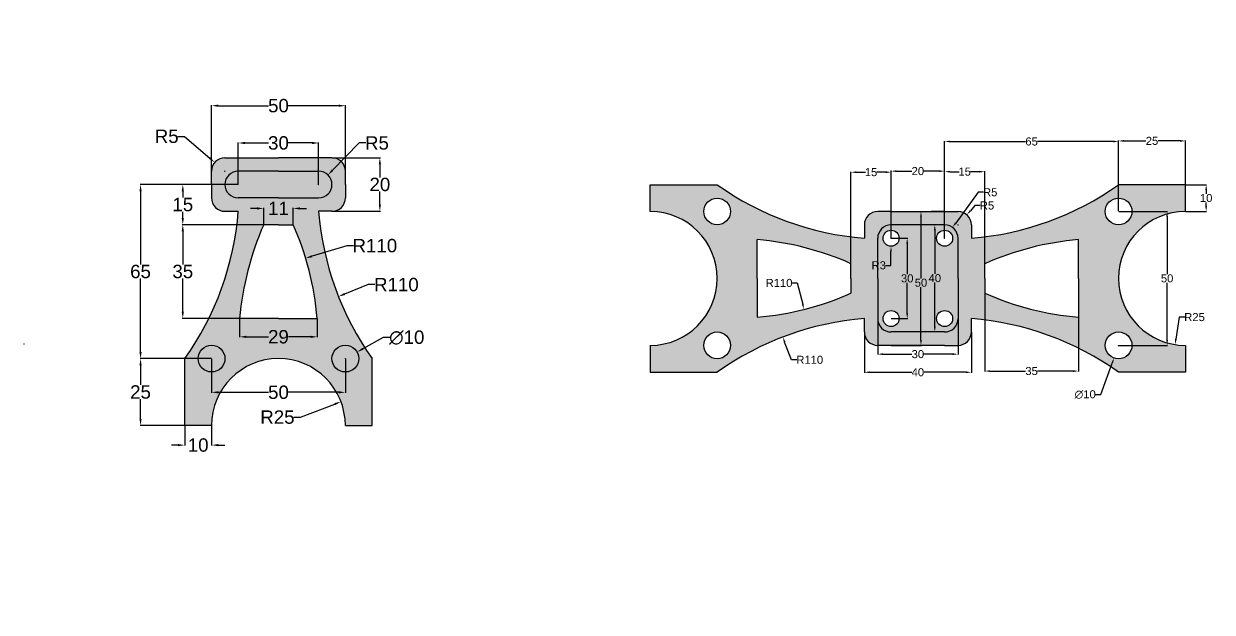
# Model space of a CAD drawing. Header units: inches. Extents: x 17 to 3646, y -345 to 614.
# Drawn here: x 782.1 to 1226.3, y -56.2 to 163.5 of the extents above; entities that cross this region are included whole.
import ezdxf

# ---------------------------------------------------------------- set-up
doc = ezdxf.new("R2010")
doc.units = ezdxf.units.IN
doc.header["$MEASUREMENT"] = 0
doc.styles.get("Standard").update_dxf_attribs({"font": 'arial.ttf'})
doc.dimstyles.new('Copy of Standard', dxfattribs={"dimtxt": 3, "dimasz": 2, "dimexe": 0.18, "dimexo": 0.0625, "dimgap": 0.09, "dimtad": 0, "dimtih": 1, "dimtoh": 1, "dimdec": 0, "dimzin": 0, "dimdsep": 46, "dimtxsty": 'Standard', "dimcen": 0.09, "dimadec": 0, "dimazin": 0, "dimtfac": 1, "dimtdec": 0, "dimtofl": 0, "dimtmove": 0, "dimatfit": 3, "dimfxl": 1, "dimtolj": 1, "dimtzin": 0, "dimarcsym": 0})
doc.dimstyles.get("Standard").update_dxf_attribs({"dimtxt": 5, "dimasz": 2.5, "dimexe": 0.18, "dimexo": 0.0625, "dimgap": 0.09, "dimtad": 0, "dimtih": 1, "dimtoh": 1, "dimdec": 0, "dimzin": 0, "dimdsep": 46, "dimtxsty": 'Standard', "dimcen": 0.09, "dimadec": 0, "dimazin": 0, "dimtfac": 1, "dimtdec": 0, "dimtofl": 0, "dimtmove": 0, "dimatfit": 3, "dimfxl": 1, "dimtolj": 1, "dimtzin": 0, "dimarcsym": 0})

# ---------------------------------------------------------------- blocks, each defined once
blk = doc.blocks.new('*D46')
at = {"color": 0, "lineweight": -2, "transparency": 16777216}
for p, q in [((842.32, 13.44), (842.32, 6.01)), ((852.32, 13.44), (852.32, 6.01)), ((839.82, 6.19), (837.32, 6.19)), ((854.82, 6.19), (857.32, 6.19))]:
    blk.add_line(p, q, dxfattribs=at)
at = {"color": 0, "transparency": 16777216}
for points in [[(839.82, 6.6), (839.82, 5.77), (842.32, 6.19)], [(854.82, 6.6), (854.82, 5.77), (852.32, 6.19)]]:
    blk.add_solid(points, dxfattribs=at)
at = {"layer": 'Defpoints', "color": 0, "transparency": 16777216}
for p in [(842.32, 13.5), (852.32, 13.5), (852.32, 6.19)]:
    blk.add_point(p, dxfattribs=at)
at = {"color": 0, "transparency": 16777216, "insert": (847.32, 6.19), "char_height": 5, "attachment_point": 5}
blk.add_mtext('\\A1;10', dxfattribs=at)
blk = doc.blocks.new('*D49')
at = {"color": 0, "lineweight": -2, "transparency": 16777216}
for p, q in [((869.32, 94.57), (866.82, 94.57)), ((871.82, 88.56), (871.82, 94.75)), ((882.82, 88.56), (882.82, 94.75)), ((885.32, 94.57), (887.82, 94.57))]:
    blk.add_line(p, q, dxfattribs=at)
at = {"color": 0, "transparency": 16777216}
for points in [[(869.32, 94.99), (869.32, 94.16), (871.82, 94.57)], [(885.32, 94.99), (885.32, 94.16), (882.82, 94.57)]]:
    blk.add_solid(points, dxfattribs=at)
at = {"layer": 'Defpoints', "color": 0, "transparency": 16777216}
for p in [(882.82, 94.57), (871.82, 88.5), (882.82, 88.5)]:
    blk.add_point(p, dxfattribs=at)
at = {"color": 0, "transparency": 16777216, "insert": (877.32, 94.57), "char_height": 5, "attachment_point": 5}
blk.add_mtext('\\A1;11', dxfattribs=at)
blk = doc.blocks.new('*D50')
at = {"color": 0, "lineweight": -2, "transparency": 16777216}
for p, q in [((862.32, 103.56), (862.32, 119.19)), ((864.82, 119.01), (873.66, 119.01)), ((889.82, 119.01), (880.98, 119.01)), ((892.32, 103.56), (892.32, 119.19))]:
    blk.add_line(p, q, dxfattribs=at)
at = {"color": 0, "transparency": 16777216}
for points in [[(864.82, 119.43), (864.82, 118.59), (862.32, 119.01)], [(889.82, 119.43), (889.82, 118.59), (892.32, 119.01)]]:
    blk.add_solid(points, dxfattribs=at)
at = {"layer": 'Defpoints', "color": 0, "transparency": 16777216}
for p in [(892.32, 119.01), (862.32, 103.5), (892.32, 103.5)]:
    blk.add_point(p, dxfattribs=at)
at = {"color": 0, "transparency": 16777216, "insert": (877.32, 119.01), "char_height": 5, "attachment_point": 5}
blk.add_mtext('\\A1;30', dxfattribs=at)
blk = doc.blocks.new('*D51')
at = {"color": 0, "lineweight": -2, "transparency": 16777216}
for p, q in [((852.32, 103.56), (852.32, 133.11)), ((854.82, 132.93), (873.66, 132.93)), ((899.82, 132.93), (880.98, 132.93)), ((902.32, 103.56), (902.32, 133.11))]:
    blk.add_line(p, q, dxfattribs=at)
at = {"color": 0, "transparency": 16777216}
for points in [[(854.82, 133.35), (854.82, 132.51), (852.32, 132.93)], [(899.82, 133.35), (899.82, 132.51), (902.32, 132.93)]]:
    blk.add_solid(points, dxfattribs=at)
at = {"layer": 'Defpoints', "color": 0, "transparency": 16777216}
for p in [(902.32, 132.93), (852.32, 103.5), (902.32, 103.5)]:
    blk.add_point(p, dxfattribs=at)
at = {"color": 0, "transparency": 16777216, "insert": (877.32, 132.93), "char_height": 5, "attachment_point": 5}
blk.add_mtext('\\A1;50', dxfattribs=at)
blk = doc.blocks.new('*D52')
at = {"color": 0, "lineweight": -2, "transparency": 16777216}
for p, q in [((897.38, 113.5), (915.4, 113.5)), ((915.22, 111), (915.22, 106.14)), ((915.22, 96), (915.22, 100.86)), ((897.38, 93.5), (915.4, 93.5))]:
    blk.add_line(p, q, dxfattribs=at)
at = {"color": 0, "transparency": 16777216}
for points in [[(914.8, 111), (915.63, 111), (915.22, 113.5)], [(914.8, 96), (915.63, 96), (915.22, 93.5)]]:
    blk.add_solid(points, dxfattribs=at)
at = {"layer": 'Defpoints', "color": 0, "transparency": 16777216}
for p in [(897.32, 113.5), (897.32, 93.5), (915.22, 93.5)]:
    blk.add_point(p, dxfattribs=at)
at = {"color": 0, "transparency": 16777216, "insert": (915.22, 103.5), "char_height": 5, "attachment_point": 5}
blk.add_mtext('\\A1;20', dxfattribs=at)
blk = doc.blocks.new('*D53')
at = {"color": 0, "lineweight": -2, "transparency": 16777216}
for p, q in [((862.26, 103.5), (841.39, 103.5)), ((841.57, 101), (841.57, 98.64)), ((841.57, 91), (841.57, 93.36)), ((871.76, 88.5), (841.39, 88.5))]:
    blk.add_line(p, q, dxfattribs=at)
at = {"color": 0, "transparency": 16777216}
for points in [[(841.15, 101), (841.98, 101), (841.57, 103.5)], [(841.15, 91), (841.98, 91), (841.57, 88.5)]]:
    blk.add_solid(points, dxfattribs=at)
at = {"layer": 'Defpoints', "color": 0, "transparency": 16777216}
for p in [(862.32, 103.5), (841.57, 88.5), (871.82, 88.5)]:
    blk.add_point(p, dxfattribs=at)
at = {"color": 0, "transparency": 16777216, "insert": (841.57, 96), "char_height": 5, "attachment_point": 5}
blk.add_mtext('\\A1;15', dxfattribs=at)
blk = doc.blocks.new('*D54')
at = {"color": 0, "lineweight": -2, "transparency": 16777216}
for p, q in [((871.76, 88.5), (841.39, 88.5)), ((841.57, 86), (841.57, 73.64)), ((841.57, 56), (841.57, 68.36)), ((862.76, 53.5), (841.39, 53.5))]:
    blk.add_line(p, q, dxfattribs=at)
at = {"color": 0, "transparency": 16777216}
for points in [[(841.15, 86), (841.98, 86), (841.57, 88.5)], [(841.15, 56), (841.98, 56), (841.57, 53.5)]]:
    blk.add_solid(points, dxfattribs=at)
at = {"layer": 'Defpoints', "color": 0, "transparency": 16777216}
for p in [(871.82, 88.5), (841.57, 53.5), (862.82, 53.5)]:
    blk.add_point(p, dxfattribs=at)
at = {"color": 0, "transparency": 16777216, "insert": (841.57, 71), "char_height": 5, "attachment_point": 5}
blk.add_mtext('\\A1;35', dxfattribs=at)
blk = doc.blocks.new('*D55')
at = {"color": 0, "lineweight": -2, "transparency": 16777216}
for p, q in [((862.26, 103.5), (825.6, 103.5)), ((825.78, 101), (825.78, 73.64)), ((825.78, 41), (825.78, 68.36)), ((852.26, 38.5), (825.6, 38.5))]:
    blk.add_line(p, q, dxfattribs=at)
at = {"color": 0, "transparency": 16777216}
for points in [[(825.37, 101), (826.2, 101), (825.78, 103.5)], [(825.37, 41), (826.2, 41), (825.78, 38.5)]]:
    blk.add_solid(points, dxfattribs=at)
at = {"layer": 'Defpoints', "color": 0, "transparency": 16777216}
for p in [(862.32, 103.5), (825.78, 38.5), (852.32, 38.5)]:
    blk.add_point(p, dxfattribs=at)
at = {"color": 0, "transparency": 16777216, "insert": (825.78, 71), "char_height": 5, "attachment_point": 5}
blk.add_mtext('\\A1;65', dxfattribs=at)
blk = doc.blocks.new('*D56')
at = {"color": 0, "lineweight": -2, "transparency": 16777216}
for p, q in [((852.26, 38.5), (825.6, 38.5)), ((825.78, 36), (825.78, 28.64)), ((825.78, 16), (825.78, 23.36)), ((852.26, 13.5), (825.6, 13.5))]:
    blk.add_line(p, q, dxfattribs=at)
at = {"color": 0, "transparency": 16777216}
for points in [[(825.37, 36), (826.2, 36), (825.78, 38.5)], [(825.37, 16), (826.2, 16), (825.78, 13.5)]]:
    blk.add_solid(points, dxfattribs=at)
at = {"layer": 'Defpoints', "color": 0, "transparency": 16777216}
for p in [(852.32, 38.5), (825.78, 13.5), (852.32, 13.5)]:
    blk.add_point(p, dxfattribs=at)
at = {"color": 0, "transparency": 16777216, "insert": (825.78, 26), "char_height": 5, "attachment_point": 5}
blk.add_mtext('\\A1;25', dxfattribs=at)
blk = doc.blocks.new('*D57')
at = {"color": 0, "lineweight": -2, "transparency": 16777216}
for p, q in [((862.82, 53.44), (862.82, 46.44)), ((891.82, 53.44), (891.82, 46.44)), ((865.32, 46.62), (873.6, 46.62)), ((889.32, 46.62), (881.04, 46.62))]:
    blk.add_line(p, q, dxfattribs=at)
at = {"color": 0, "transparency": 16777216}
for points in [[(865.32, 47.04), (865.32, 46.21), (862.82, 46.62)], [(889.32, 47.04), (889.32, 46.21), (891.82, 46.62)]]:
    blk.add_solid(points, dxfattribs=at)
at = {"layer": 'Defpoints', "color": 0, "transparency": 16777216}
for p in [(862.82, 53.5), (891.82, 53.5), (891.82, 46.62)]:
    blk.add_point(p, dxfattribs=at)
at = {"color": 0, "transparency": 16777216, "insert": (877.32, 46.62), "char_height": 5, "attachment_point": 5}
blk.add_mtext('\\A1;29', dxfattribs=at)
blk = doc.blocks.new('*D58')
at = {"color": 0, "lineweight": -2, "transparency": 16777216}
for p, q in [((852.32, 38.44), (852.32, 25.72)), ((902.32, 38.44), (902.32, 25.72)), ((854.82, 25.9), (873.66, 25.9)), ((899.82, 25.9), (880.98, 25.9))]:
    blk.add_line(p, q, dxfattribs=at)
at = {"color": 0, "transparency": 16777216}
for points in [[(854.82, 26.31), (854.82, 25.48), (852.32, 25.9)], [(899.82, 26.31), (899.82, 25.48), (902.32, 25.9)]]:
    blk.add_solid(points, dxfattribs=at)
at = {"layer": 'Defpoints', "color": 0, "transparency": 16777216}
for p in [(852.32, 38.5), (902.32, 38.5), (902.32, 25.9)]:
    blk.add_point(p, dxfattribs=at)
at = {"color": 0, "transparency": 16777216, "insert": (877.32, 25.9), "char_height": 5, "attachment_point": 5}
blk.add_mtext('\\A1;50', dxfattribs=at)
blk = doc.blocks.new('*D59')
at = {"color": 0, "lineweight": -2, "transparency": 16777216}
for p, q in [((902.84, 80.65), (889.86, 76.71)), ((905.34, 80.65), (902.84, 80.65)), ((782.14, 43.98), (782.32, 43.98)), ((782.23, 43.89), (782.23, 44.07))]:
    blk.add_line(p, q, dxfattribs=at)
at = {"color": 0, "transparency": 16777216}
blk.add_solid([(889.74, 77.1), (889.99, 76.31), (887.47, 75.98)], dxfattribs=at)
at = {"layer": 'Defpoints', "color": 0, "transparency": 16777216}
for p in [(887.47, 75.98), (782.23, 43.98)]:
    blk.add_point(p, dxfattribs=at)
at = {"color": 0, "transparency": 16777216, "insert": (913.34, 80.65), "char_height": 5, "attachment_point": 5}
blk.add_mtext('\\A1;R110', dxfattribs=at)
blk = doc.blocks.new('*D60')
at = {"color": 0, "lineweight": -2, "transparency": 16777216}
for p, q in [((910.89, 66.11), (902.04, 62.6)), ((913.39, 66.11), (910.89, 66.11))]:
    blk.add_line(p, q, dxfattribs=at)
at = {"color": 0, "transparency": 16777216}
blk.add_solid([(901.89, 62.99), (902.2, 62.22), (899.72, 61.68)], dxfattribs=at)
at = {"layer": 'Defpoints', "color": 0, "transparency": 16777216}
for p in [(1001.97, 102.24), (899.72, 61.68)]:
    blk.add_point(p, dxfattribs=at)
at = {"color": 0, "transparency": 16777216, "insert": (921.38, 66.11), "char_height": 5, "attachment_point": 5}
blk.add_mtext('\\A1;R110', dxfattribs=at)
blk = doc.blocks.new('*D61')
at = {"color": 0, "lineweight": -2, "transparency": 16777216}
for p, q in [((885.51, 16.62), (898.35, 21.5)), ((883.01, 16.62), (885.51, 16.62))]:
    blk.add_line(p, q, dxfattribs=at)
at = {"color": 0, "transparency": 16777216}
blk.add_solid([(898.2, 21.89), (898.5, 21.11), (900.69, 22.39)], dxfattribs=at)
at = {"layer": 'Defpoints', "color": 0, "transparency": 16777216}
for p in [(900.69, 22.39), (877.32, 13.5)]:
    blk.add_point(p, dxfattribs=at)
at = {"color": 0, "transparency": 16777216, "insert": (876.93, 16.62), "char_height": 5, "attachment_point": 5}
blk.add_mtext('\\A1;R25', dxfattribs=at)
blk = doc.blocks.new('*D63')
at = {"color": 0, "lineweight": -2, "transparency": 16777216}
for p, q in [((907.48, 119.01), (897.56, 108.86)), ((909.98, 119.01), (907.48, 119.01)), ((892.23, 103.5), (892.41, 103.5)), ((892.32, 103.41), (892.32, 103.59))]:
    blk.add_line(p, q, dxfattribs=at)
at = {"color": 0, "transparency": 16777216}
blk.add_solid([(897.26, 109.15), (897.86, 108.57), (895.81, 107.08)], dxfattribs=at)
at = {"layer": 'Defpoints', "color": 0, "transparency": 16777216}
for p in [(895.81, 107.08), (892.32, 103.5)]:
    blk.add_point(p, dxfattribs=at)
at = {"color": 0, "transparency": 16777216, "insert": (914.12, 119.01), "char_height": 5, "attachment_point": 5}
blk.add_mtext('\\A1;R5', dxfattribs=at)
blk = doc.blocks.new('*D64')
at = {"color": 0, "lineweight": -2, "transparency": 16777216}
for p, q in [((839.69, 121.49), (842.19, 121.49)), ((842.19, 121.49), (851.63, 113.38)), ((857.23, 108.5), (857.41, 108.5)), ((857.32, 108.41), (857.32, 108.59))]:
    blk.add_line(p, q, dxfattribs=at)
at = {"color": 0, "transparency": 16777216}
blk.add_solid([(851.9, 113.7), (851.35, 113.07), (853.52, 111.76)], dxfattribs=at)
at = {"layer": 'Defpoints', "color": 0, "transparency": 16777216}
for p in [(853.52, 111.76), (857.32, 108.5)]:
    blk.add_point(p, dxfattribs=at)
at = {"color": 0, "transparency": 16777216, "insert": (835.55, 121.49), "char_height": 5, "attachment_point": 5}
blk.add_mtext('\\A1;R5', dxfattribs=at)
blk = doc.blocks.new('*D66')
at = {"color": 0, "lineweight": -2, "transparency": 16777216}
for p, q in [((1106.18, 83.44), (1106.36, 83.44)), ((1106.27, 83.35), (1106.27, 83.53)), ((1106.16, 73.32), (1106.22, 78.44)), ((1104.16, 73.32), (1106.16, 73.32))]:
    blk.add_line(p, q, dxfattribs=at)
at = {"color": 0, "transparency": 16777216}
blk.add_solid([(1105.88, 78.44), (1106.55, 78.43), (1106.24, 80.44)], dxfattribs=at)
at = {"layer": 'Defpoints', "color": 0, "transparency": 16777216}
for p in [(1106.24, 80.44), (1106.27, 83.44)]:
    blk.add_point(p, dxfattribs=at)
at = {"color": 0, "transparency": 16777216, "insert": (1101.65, 73.32), "char_height": 3, "attachment_point": 5}
blk.add_mtext('\\A1;R3', dxfattribs=at)
blk = doc.blocks.new('*D67')
at = {"color": 0, "lineweight": -2, "transparency": 16777216}
for p, q in [((1137.59, 95.65), (1135.89, 93.7)), ((1139.59, 95.65), (1137.59, 95.65)), ((1131.18, 88.44), (1131.36, 88.44)), ((1131.27, 88.35), (1131.27, 88.53))]:
    blk.add_line(p, q, dxfattribs=at)
at = {"color": 0, "transparency": 16777216}
blk.add_solid([(1135.64, 93.92), (1136.14, 93.48), (1134.57, 92.2)], dxfattribs=at)
at = {"layer": 'Defpoints', "color": 0, "transparency": 16777216}
for p in [(1134.57, 92.2), (1131.27, 88.44)]:
    blk.add_point(p, dxfattribs=at)
at = {"color": 0, "transparency": 16777216, "insert": (1142.11, 95.65), "char_height": 3, "attachment_point": 5}
blk.add_mtext('\\A1;R5', dxfattribs=at)
blk = doc.blocks.new('*D68')
at = {"color": 0, "lineweight": -2, "transparency": 16777216}
for p, q in [((1138.78, 100.59), (1130.4, 89.09)), ((1140.78, 100.59), (1138.78, 100.59)), ((1126.18, 83.44), (1126.36, 83.44)), ((1126.27, 83.35), (1126.27, 83.53))]:
    blk.add_line(p, q, dxfattribs=at)
at = {"color": 0, "transparency": 16777216}
blk.add_solid([(1130.13, 89.29), (1130.67, 88.9), (1129.22, 87.48)], dxfattribs=at)
at = {"layer": 'Defpoints', "color": 0, "transparency": 16777216}
for p in [(1129.22, 87.48), (1126.27, 83.44)]:
    blk.add_point(p, dxfattribs=at)
at = {"color": 0, "transparency": 16777216, "insert": (1143.3, 100.59), "char_height": 3, "attachment_point": 5}
blk.add_mtext('\\A1;R5', dxfattribs=at)
blk = doc.blocks.new('*D69')
at = {"color": 0, "lineweight": -2, "transparency": 16777216}
for p, q in [((1126.21, 88.44), (1122.42, 88.44)), ((1122.6, 86.44), (1122.6, 70.15)), ((1122.6, 50.44), (1122.6, 66.91)), ((1126.21, 48.44), (1122.42, 48.44))]:
    blk.add_line(p, q, dxfattribs=at)
at = {"color": 0, "transparency": 16777216}
for points in [[(1122.26, 86.44), (1122.93, 86.44), (1122.6, 88.44)], [(1122.26, 50.44), (1122.93, 50.44), (1122.6, 48.44)]]:
    blk.add_solid(points, dxfattribs=at)
at = {"layer": 'Defpoints', "color": 0, "transparency": 16777216}
for p in [(1126.27, 88.44), (1122.6, 48.44), (1126.27, 48.44)]:
    blk.add_point(p, dxfattribs=at)
at = {"color": 0, "transparency": 16777216, "insert": (1122.6, 68.53), "char_height": 3, "attachment_point": 5}
blk.add_mtext('\\A1;40', dxfattribs=at)
blk = doc.blocks.new('*D70')
at = {"color": 0, "lineweight": -2, "transparency": 16777216}
for p, q in [((1106.34, 83.44), (1112.47, 83.44)), ((1112.29, 81.44), (1112.29, 70.06)), ((1112.29, 55.44), (1112.29, 66.82)), ((1106.34, 53.44), (1112.47, 53.44))]:
    blk.add_line(p, q, dxfattribs=at)
at = {"color": 0, "transparency": 16777216}
for points in [[(1111.95, 81.44), (1112.62, 81.44), (1112.29, 83.44)], [(1111.95, 55.44), (1112.62, 55.44), (1112.29, 53.44)]]:
    blk.add_solid(points, dxfattribs=at)
at = {"layer": 'Defpoints', "color": 0, "transparency": 16777216}
for p in [(1106.27, 83.44), (1106.27, 53.44), (1112.29, 53.44)]:
    blk.add_point(p, dxfattribs=at)
at = {"color": 0, "transparency": 16777216, "insert": (1112.29, 68.44), "char_height": 3, "attachment_point": 5}
blk.add_mtext('\\A1;30', dxfattribs=at)
blk = doc.blocks.new('*D71')
at = {"color": 0, "lineweight": -2, "transparency": 16777216}
for p, q in [((1106.34, 93.44), (1117.61, 93.44)), ((1117.43, 91.44), (1117.43, 68.44)), ((1117.43, 45.44), (1117.43, 65.19)), ((1106.34, 43.44), (1117.61, 43.44))]:
    blk.add_line(p, q, dxfattribs=at)
at = {"color": 0, "transparency": 16777216}
for points in [[(1117.09, 91.44), (1117.76, 91.44), (1117.43, 93.44)], [(1117.09, 45.44), (1117.76, 45.44), (1117.43, 43.44)]]:
    blk.add_solid(points, dxfattribs=at)
at = {"layer": 'Defpoints', "color": 0, "transparency": 16777216}
for p in [(1106.27, 93.44), (1106.27, 43.44), (1117.43, 43.44)]:
    blk.add_point(p, dxfattribs=at)
at = {"color": 0, "transparency": 16777216, "insert": (1117.43, 66.82), "char_height": 3, "attachment_point": 5}
blk.add_mtext('\\A1;50', dxfattribs=at)
blk = doc.blocks.new('*D72')
at = {"color": 0, "lineweight": -2, "transparency": 16777216}
for p, q in [((1101.27, 53.38), (1101.27, 39.97)), ((1131.27, 53.38), (1131.27, 39.97)), ((1103.27, 40.15), (1114.04, 40.15)), ((1129.27, 40.15), (1118.51, 40.15))]:
    blk.add_line(p, q, dxfattribs=at)
at = {"color": 0, "transparency": 16777216}
for points in [[(1103.27, 40.48), (1103.27, 39.81), (1101.27, 40.15)], [(1129.27, 40.48), (1129.27, 39.81), (1131.27, 40.15)]]:
    blk.add_solid(points, dxfattribs=at)
at = {"layer": 'Defpoints', "color": 0, "transparency": 16777216}
for p in [(1101.27, 53.44), (1131.27, 53.44), (1131.27, 40.15)]:
    blk.add_point(p, dxfattribs=at)
at = {"color": 0, "transparency": 16777216, "insert": (1116.27, 40.15), "char_height": 3, "attachment_point": 5}
blk.add_mtext('\\A1;30', dxfattribs=at)
blk = doc.blocks.new('*D73')
at = {"color": 0, "lineweight": -2, "transparency": 16777216}
for p, q in [((1096.27, 48.38), (1096.27, 33.2)), ((1136.27, 48.38), (1136.27, 33.2)), ((1098.27, 33.38), (1113.98, 33.38)), ((1134.27, 33.38), (1118.57, 33.38))]:
    blk.add_line(p, q, dxfattribs=at)
at = {"color": 0, "transparency": 16777216}
for points in [[(1098.27, 33.72), (1098.27, 33.05), (1096.27, 33.38)], [(1134.27, 33.72), (1134.27, 33.05), (1136.27, 33.38)]]:
    blk.add_solid(points, dxfattribs=at)
at = {"layer": 'Defpoints', "color": 0, "transparency": 16777216}
for p in [(1096.27, 48.44), (1136.27, 48.44), (1136.27, 33.38)]:
    blk.add_point(p, dxfattribs=at)
at = {"color": 0, "transparency": 16777216, "insert": (1116.27, 33.38), "char_height": 3, "attachment_point": 5}
blk.add_mtext('\\A1;40', dxfattribs=at)
blk = doc.blocks.new('*D74')
at = {"color": 0, "lineweight": -2, "transparency": 16777216}
for p, q in [((1106.27, 83.5), (1106.27, 108.68)), ((1108.27, 108.5), (1114.01, 108.5)), ((1124.27, 108.5), (1118.53, 108.5)), ((1126.27, 83.41), (1126.27, 108.68))]:
    blk.add_line(p, q, dxfattribs=at)
at = {"color": 0, "transparency": 16777216}
for points in [[(1108.27, 108.83), (1108.27, 108.16), (1106.27, 108.5)], [(1124.27, 108.83), (1124.27, 108.16), (1126.27, 108.5)]]:
    blk.add_solid(points, dxfattribs=at)
at = {"layer": 'Defpoints', "color": 0, "transparency": 16777216}
for p in [(1126.27, 108.5), (1106.27, 83.44), (1126.27, 83.35)]:
    blk.add_point(p, dxfattribs=at)
at = {"color": 0, "transparency": 16777216, "insert": (1116.27, 108.5), "char_height": 3, "attachment_point": 5}
blk.add_mtext('\\A1;20', dxfattribs=at)
blk = doc.blocks.new('*D75')
at = {"color": 0, "lineweight": -2, "transparency": 16777216}
for p, q in [((1126.27, 83.5), (1126.27, 108.48)), ((1128.27, 108.3), (1131.66, 108.3)), ((1139.27, 108.3), (1135.88, 108.3)), ((1141.27, 74), (1141.27, 108.48))]:
    blk.add_line(p, q, dxfattribs=at)
at = {"color": 0, "transparency": 16777216}
for points in [[(1128.27, 108.63), (1128.27, 107.96), (1126.27, 108.3)], [(1139.27, 108.63), (1139.27, 107.96), (1141.27, 108.3)]]:
    blk.add_solid(points, dxfattribs=at)
at = {"layer": 'Defpoints', "color": 0, "transparency": 16777216}
for p in [(1141.27, 108.3), (1126.27, 83.44), (1141.27, 73.94)]:
    blk.add_point(p, dxfattribs=at)
at = {"color": 0, "transparency": 16777216, "insert": (1133.77, 108.3), "char_height": 3, "attachment_point": 5}
blk.add_mtext('\\A1;15', dxfattribs=at)
blk = doc.blocks.new('*D76')
at = {"color": 0, "lineweight": -2, "transparency": 16777216}
for p, q in [((1091.27, 74), (1091.27, 108.28)), ((1093.27, 108.1), (1096.66, 108.1)), ((1104.27, 108.1), (1100.88, 108.1)), ((1106.27, 83.41), (1106.27, 108.28))]:
    blk.add_line(p, q, dxfattribs=at)
at = {"color": 0, "transparency": 16777216}
for points in [[(1093.27, 108.43), (1093.27, 107.77), (1091.27, 108.1)], [(1104.27, 108.43), (1104.27, 107.77), (1106.27, 108.1)]]:
    blk.add_solid(points, dxfattribs=at)
at = {"layer": 'Defpoints', "color": 0, "transparency": 16777216}
for p in [(1091.27, 108.1), (1106.27, 83.35), (1091.27, 73.94)]:
    blk.add_point(p, dxfattribs=at)
at = {"color": 0, "transparency": 16777216, "insert": (1098.77, 108.1), "char_height": 3, "attachment_point": 5}
blk.add_mtext('\\A1;15', dxfattribs=at)
blk = doc.blocks.new('*D77')
at = {"color": 0, "lineweight": -2, "transparency": 16777216}
for p, q in [((1126.27, 83.5), (1126.27, 119.74)), ((1128.27, 119.56), (1156.52, 119.56)), ((1189.27, 119.56), (1161.03, 119.56)), ((1191.27, 93.5), (1191.27, 119.74))]:
    blk.add_line(p, q, dxfattribs=at)
at = {"color": 0, "transparency": 16777216}
for points in [[(1128.27, 119.9), (1128.27, 119.23), (1126.27, 119.56)], [(1189.27, 119.9), (1189.27, 119.23), (1191.27, 119.56)]]:
    blk.add_solid(points, dxfattribs=at)
at = {"layer": 'Defpoints', "color": 0, "transparency": 16777216}
for p in [(1191.27, 119.56), (1191.27, 93.44), (1126.27, 83.44)]:
    blk.add_point(p, dxfattribs=at)
at = {"color": 0, "transparency": 16777216, "insert": (1158.77, 119.56), "char_height": 3, "attachment_point": 5}
blk.add_mtext('\\A1;65', dxfattribs=at)
blk = doc.blocks.new('*D78')
at = {"color": 0, "lineweight": -2, "transparency": 16777216}
for p, q in [((1191.27, 93.5), (1191.27, 119.97)), ((1216.27, 93.5), (1216.27, 119.97)), ((1193.27, 119.79), (1201.5, 119.79)), ((1214.27, 119.79), (1206.05, 119.79))]:
    blk.add_line(p, q, dxfattribs=at)
at = {"color": 0, "transparency": 16777216}
for points in [[(1193.27, 120.12), (1193.27, 119.45), (1191.27, 119.79)], [(1214.27, 120.12), (1214.27, 119.45), (1216.27, 119.79)]]:
    blk.add_solid(points, dxfattribs=at)
at = {"layer": 'Defpoints', "color": 0, "transparency": 16777216}
for p in [(1216.27, 119.79), (1191.27, 93.44), (1216.27, 93.44)]:
    blk.add_point(p, dxfattribs=at)
at = {"color": 0, "transparency": 16777216, "insert": (1203.77, 119.79), "char_height": 3, "attachment_point": 5}
blk.add_mtext('\\A1;25', dxfattribs=at)
blk = doc.blocks.new('*D79')
at = {"color": 0, "lineweight": -2, "transparency": 16777216}
for p, q in [((1216.34, 103.44), (1224.18, 103.44)), ((1224, 101.44), (1224, 100.06)), ((1216.34, 93.44), (1224.18, 93.44)), ((1224, 95.44), (1224, 96.82))]:
    blk.add_line(p, q, dxfattribs=at)
at = {"color": 0, "transparency": 16777216}
for points in [[(1223.67, 101.44), (1224.34, 101.44), (1224, 103.44)], [(1223.67, 95.44), (1224.34, 95.44), (1224, 93.44)]]:
    blk.add_solid(points, dxfattribs=at)
at = {"layer": 'Defpoints', "color": 0, "transparency": 16777216}
for p in [(1216.27, 103.44), (1216.27, 93.44), (1224, 93.44)]:
    blk.add_point(p, dxfattribs=at)
at = {"color": 0, "transparency": 16777216, "insert": (1224, 98.44), "char_height": 3, "attachment_point": 5}
blk.add_mtext('\\A1;10', dxfattribs=at)
blk = doc.blocks.new('*D80')
at = {"color": 0, "lineweight": -2, "transparency": 16777216}
for p, q in [((1141.27, 62.88), (1141.27, 33.65)), ((1176.27, 53.88), (1176.27, 33.65)), ((1143.27, 33.83), (1156.52, 33.83)), ((1174.27, 33.83), (1161.02, 33.83))]:
    blk.add_line(p, q, dxfattribs=at)
at = {"color": 0, "transparency": 16777216}
for points in [[(1143.27, 34.17), (1143.27, 33.5), (1141.27, 33.83)], [(1174.27, 34.17), (1174.27, 33.5), (1176.27, 33.83)]]:
    blk.add_solid(points, dxfattribs=at)
at = {"layer": 'Defpoints', "color": 0, "transparency": 16777216}
for p in [(1141.27, 62.94), (1176.27, 53.94), (1176.27, 33.83)]:
    blk.add_point(p, dxfattribs=at)
at = {"color": 0, "transparency": 16777216, "insert": (1158.77, 33.83), "char_height": 3, "attachment_point": 5}
blk.add_mtext('\\A1;35', dxfattribs=at)
blk = doc.blocks.new('*D81')
at = {"color": 0, "lineweight": -2, "transparency": 16777216}
for p, q in [((1191.34, 93.44), (1209.59, 93.44)), ((1209.41, 91.44), (1209.41, 70.06)), ((1209.41, 45.44), (1209.41, 66.82)), ((1191.34, 43.44), (1209.59, 43.44))]:
    blk.add_line(p, q, dxfattribs=at)
at = {"color": 0, "transparency": 16777216}
for points in [[(1209.08, 91.44), (1209.74, 91.44), (1209.41, 93.44)], [(1209.08, 45.44), (1209.74, 45.44), (1209.41, 43.44)]]:
    blk.add_solid(points, dxfattribs=at)
at = {"layer": 'Defpoints', "color": 0, "transparency": 16777216}
for p in [(1191.27, 93.44), (1191.27, 43.44), (1209.41, 43.44)]:
    blk.add_point(p, dxfattribs=at)
at = {"color": 0, "transparency": 16777216, "insert": (1209.41, 68.44), "char_height": 3, "attachment_point": 5}
blk.add_mtext('\\A1;50', dxfattribs=at)
blk = doc.blocks.new('*D82')
at = {"color": 0, "lineweight": -2, "transparency": 16777216}
for p, q in [((1213.98, 53.98), (1212.67, 45.72)), ((1215.98, 53.98), (1213.98, 53.98))]:
    blk.add_line(p, q, dxfattribs=at)
at = {"color": 0, "transparency": 16777216}
blk.add_solid([(1212.34, 45.77), (1212.99, 45.67), (1212.35, 43.75)], dxfattribs=at)
at = {"layer": 'Defpoints', "color": 0, "transparency": 16777216}
for p in [(1216.27, 68.44), (1212.35, 43.75)]:
    blk.add_point(p, dxfattribs=at)
at = {"color": 0, "transparency": 16777216, "insert": (1219.66, 53.98), "char_height": 3, "attachment_point": 5}
blk.add_mtext('\\A1;R25', dxfattribs=at)
blk = doc.blocks.new('*D84')
at = {"color": 0, "lineweight": -2, "transparency": 16777216}
for p, q in [((1069.22, 66.73), (1071.22, 66.73)), ((1071.22, 66.73), (1073.22, 58.82))]:
    blk.add_line(p, q, dxfattribs=at)
at = {"color": 0, "transparency": 16777216}
blk.add_solid([(1073.55, 58.9), (1072.9, 58.74), (1073.71, 56.88)], dxfattribs=at)
at = {"layer": 'Defpoints', "color": 0, "transparency": 16777216}
for p in [(1046.75, 163.52), (1073.71, 56.88)]:
    blk.add_point(p, dxfattribs=at)
at = {"color": 0, "transparency": 16777216, "insert": (1064.39, 66.73), "char_height": 3, "attachment_point": 5}
blk.add_mtext('\\A1;R110', dxfattribs=at)
blk = doc.blocks.new('*D85')
at = {"color": 0, "lineweight": -2, "transparency": 16777216}
for p, q in [((1069.03, 38.03), (1066.49, 44.68)), ((1071.03, 38.03), (1069.03, 38.03))]:
    blk.add_line(p, q, dxfattribs=at)
at = {"color": 0, "transparency": 16777216}
blk.add_solid([(1066.8, 44.8), (1066.18, 44.56), (1065.78, 46.55)], dxfattribs=at)
at = {"layer": 'Defpoints', "color": 0, "transparency": 16777216}
for p in [(1065.78, 46.55), (1105.01, -56.21)]:
    blk.add_point(p, dxfattribs=at)
at = {"color": 0, "transparency": 16777216, "insert": (1075.86, 38.03), "char_height": 3, "attachment_point": 5}
blk.add_mtext('\\A1;R110', dxfattribs=at)
blk = doc.blocks.new('*D86')
at = {"color": 0, "lineweight": -2, "transparency": 16777216}
for p, q in [((1191.18, 43.44), (1191.36, 43.44)), ((1191.27, 43.35), (1191.27, 43.53)), ((1184.67, 25.08), (1188.9, 36.85)), ((1182.67, 25.08), (1184.67, 25.08))]:
    blk.add_line(p, q, dxfattribs=at)
at = {"color": 0, "transparency": 16777216}
blk.add_solid([(1188.59, 36.96), (1189.22, 36.74), (1189.58, 38.73)], dxfattribs=at)
at = {"layer": 'Defpoints', "color": 0, "transparency": 16777216}
for p in [(1192.97, 48.14), (1189.58, 38.73)]:
    blk.add_point(p, dxfattribs=at)
at = {"color": 0, "transparency": 16777216, "insert": (1178.8, 25.08), "char_height": 3, "attachment_point": 5}
blk.add_mtext('\\A1;∅10', dxfattribs=at)
blk = doc.blocks.new('*D87')
at = {"color": 0, "lineweight": -2, "transparency": 16777216}
for p, q in [((916.39, 46.33), (908.87, 42.15)), ((918.89, 46.33), (916.39, 46.33)), ((902.23, 38.5), (902.41, 38.5)), ((902.32, 38.41), (902.32, 38.59))]:
    blk.add_line(p, q, dxfattribs=at)
at = {"color": 0, "transparency": 16777216}
blk.add_solid([(908.67, 42.51), (909.07, 41.78), (906.69, 40.93)], dxfattribs=at)
at = {"layer": 'Defpoints', "color": 0, "transparency": 16777216}
for p in [(906.69, 40.93), (897.95, 36.07)]:
    blk.add_point(p, dxfattribs=at)
at = {"color": 0, "transparency": 16777216, "insert": (925.27, 46.33), "char_height": 5, "attachment_point": 5}
blk.add_mtext('\\A1;∅10', dxfattribs=at)

msp = doc.modelspace()

# ---------------------------------------------------------------- hatches: boundary and pattern name
h = msp.add_hatch(color=256)
h.dxf.hatch_style = 1
h.set_gradient(color1=(19, 155, 72), color2=(244, 238, 81), name='CYLINDER')
h.paths.add_polyline_path([(892.32, 93.5), (897.32, 93.5, 0.414214), (902.32, 98.5), (902.32, 103.5), (902.32, 108.5, 0.414214), (897.32, 113.5), (877.32, 113.5), (857.32, 113.5, 0.414214), (852.32, 108.5), (852.32, 103.5), (852.32, 98.5, 0.414214), (857.32, 93.5), (862.32, 93.5, -0.135448), (842.32, 38.5), (842.32, 13.5), (852.32, 13.5, -0.414214), (877.32, 38.5, -0.414214), (902.32, 13.5), (912.32, 13.5), (912.32, 38.5, -0.135448)])
h.paths.add_polyline_path([(891.82, 53.5), (877.32, 53.5), (862.82, 53.5, -0.082695), (871.82, 88.5), (877.32, 88.5), (882.82, 88.5, -0.082695)], flags=16)
h.paths.add_polyline_path([(907.32, 38.5, -1), (897.32, 38.5, -1)], flags=16)
h.paths.add_polyline_path([(857.32, 38.5, -1), (847.32, 38.5, -1)], flags=16)
h.paths.add_polyline_path([(877.32, 98.5), (862.32, 98.5, -1), (862.32, 108.5), (877.32, 108.5), (892.32, 108.5, -1), (892.32, 98.5)], flags=16)
h = msp.add_hatch(color=256)
h.dxf.hatch_style = 1
h.set_gradient(color1=(19, 155, 72), color2=(0, 255, 255), name='CURVED')
h.paths.add_polyline_path([(892.32, 108.5), (877.32, 108.5), (862.32, 108.5, 1), (862.32, 98.5), (877.32, 98.5), (892.32, 98.5, 1)])
h = msp.add_hatch(color=256)
h.dxf.hatch_style = 1
h.set_gradient(color1=(19, 155, 72), color2=(244, 238, 81), name='CYLINDER')
h.paths.add_polyline_path([(1216.27, 93.44), (1216.27, 103.44), (1191.27, 103.44, -0.135448), (1136.27, 83.44), (1136.27, 88.44, 0.414214), (1131.27, 93.44), (1106.27, 93.44), (1101.27, 93.44, 0.414214), (1096.27, 88.44), (1096.27, 83.44, -0.135448), (1041.27, 103.44), (1016.27, 103.44), (1016.27, 93.44, -0.414214), (1041.27, 68.44, -0.414214), (1016.27, 43.44), (1016.27, 33.44), (1041.27, 33.44, -0.135448), (1096.27, 53.44), (1096.27, 48.44, 0.414214), (1101.27, 43.44), (1106.27, 43.44), (1111.27, 43.44), (1126.27, 43.44), (1131.27, 43.44, 0.414214), (1136.27, 48.44), (1136.27, 53.44, -0.135448), (1191.27, 33.44), (1216.27, 33.44), (1216.27, 43.44, -0.414214), (1191.27, 68.44, -0.414214)])
h.paths.add_polyline_path([(1186.27, 93.44, -1), (1196.27, 93.44, -1)], flags=16)
h.paths.add_polyline_path([(1176.27, 68.44), (1176.27, 53.94, -0.082695), (1141.27, 62.94), (1141.27, 68.44), (1141.27, 73.94, -0.082695), (1176.27, 82.94)], flags=16)
h.paths.add_polyline_path([(1196.27, 43.44, -1), (1186.27, 43.44, -1)], flags=16)
h.paths.add_polyline_path([(1131.27, 68.44), (1131.27, 53.44, -0.414214), (1126.27, 48.44), (1106.27, 48.44, -0.414214), (1101.27, 53.44), (1101.27, 68.44), (1101.27, 83.44, -0.414214), (1106.27, 88.44), (1126.27, 88.44, -0.414214), (1131.27, 83.44)], flags=16)
h.paths.add_polyline_path([(1123.27, 83.44, -1), (1129.27, 83.44, -1)], flags=0)
h.paths.add_polyline_path([(1129.27, 53.44, -1), (1123.27, 53.44, -1)], flags=0)
h.paths.add_polyline_path([(1103.27, 83.44, -1), (1109.27, 83.44, -1)], flags=0)
h.paths.add_polyline_path([(1109.27, 53.44, -1), (1103.27, 53.44, -1)], flags=0)
h.paths.add_polyline_path([(1091.27, 73.94), (1091.27, 68.44), (1091.27, 62.94, -0.082695), (1056.27, 53.94), (1056.27, 68.44), (1056.27, 82.94, -0.082695)], flags=16)
h.paths.add_polyline_path([(1036.27, 93.44, -1), (1046.27, 93.44, -1)], flags=16)
h.paths.add_polyline_path([(1046.27, 43.44, -1), (1036.27, 43.44, -1)], flags=16)
h = msp.add_hatch(color=256)
h.dxf.hatch_style = 1
h.set_gradient(color1=(100, 33, 101), color2=(199, 200, 202), name='CYLINDER')
h.paths.add_polyline_path([(1131.27, 83.44, 0.414214), (1126.27, 88.44), (1106.27, 88.44, 0.414214), (1101.27, 83.44), (1101.27, 68.44), (1101.27, 53.44, 0.414214), (1106.27, 48.44), (1126.27, 48.44, 0.414214), (1131.27, 53.44), (1131.27, 68.44)])
h.paths.add_polyline_path([(1123.27, 83.44, -1), (1129.27, 83.44, -1)], flags=16)
h.paths.add_polyline_path([(1129.27, 53.44, -1), (1123.27, 53.44, -1)], flags=16)
h.paths.add_polyline_path([(1103.27, 83.44, -1), (1109.27, 83.44, -1)], flags=16)
h.paths.add_polyline_path([(1109.27, 53.44, -1), (1103.27, 53.44, -1)], flags=16)
h = msp.add_hatch(color=256)
h.dxf.hatch_style = 1
h.set_gradient(color1=(100, 33, 101), color2=(244, 238, 81), name='SPHERICAL')
h.paths.add_polyline_path([(847.32, 38.5, 1), (857.32, 38.5, 1)])
h = msp.add_hatch(color=256)
h.dxf.hatch_style = 1
h.set_gradient(color1=(100, 33, 101), color2=(244, 238, 81), name='SPHERICAL')
h.paths.add_polyline_path([(897.32, 38.5, 1), (907.32, 38.5, 1)])

# ---------------------------------------------------------------- linework, layer by layer
for p, q in [((857.32, 113.5), (877.32, 113.5)), ((897.32, 113.5), (877.32, 113.5)), ((852.32, 103.5), (852.32, 108.5)), ((877.32, 108.5), (862.32, 108.5)), ((877.32, 108.5), (892.32, 108.5)), ((902.32, 103.5), (902.32, 108.5)), ((852.32, 103.5), (852.32, 98.5)), ((902.32, 103.5), (902.32, 98.5)), ((1016.27, 93.44), (1016.27, 103.44)), ((1016.27, 103.44), (1041.27, 103.44)), ((1216.27, 103.44), (1191.27, 103.44)), ((1216.27, 93.44), (1216.27, 103.44)), ((877.32, 98.5), (862.32, 98.5)), ((877.32, 98.5), (892.32, 98.5)), ((857.32, 93.5), (862.32, 93.5)), ((897.32, 93.5), (892.32, 93.5)), ((1106.27, 93.44), (1101.27, 93.44)), ((1106.27, 93.44), (1131.27, 93.44)), ((1126.27, 93.44), (1121.27, 93.44)), ((1126.27, 93.44), (1131.27, 93.44)), ((877.32, 88.5), (871.82, 88.5)), ((877.32, 88.5), (882.82, 88.5)), ((1096.27, 88.44), (1096.27, 83.44)), ((1126.27, 88.44), (1106.27, 88.44)), ((1136.27, 88.44), (1136.27, 83.44)), ((1056.27, 68.44), (1056.27, 82.94)), ((1101.27, 68.44), (1101.27, 83.44)), ((1131.27, 68.44), (1131.27, 83.44)), ((1176.27, 68.44), (1176.27, 82.94)), ((1091.27, 68.44), (1091.27, 73.94)), ((1141.27, 68.44), (1141.27, 73.94)), ((1056.27, 68.44), (1056.27, 53.94)), ((1091.27, 68.44), (1091.27, 62.94)), ((1101.27, 68.44), (1101.27, 53.44)), ((1131.27, 68.44), (1131.27, 53.44)), ((1141.27, 68.44), (1141.27, 62.94)), ((1176.27, 68.44), (1176.27, 53.94)), ((877.32, 53.5), (862.82, 53.5)), ((877.32, 53.5), (891.82, 53.5)), ((1096.27, 48.44), (1096.27, 53.44)), ((1136.27, 48.44), (1136.27, 53.44)), ((1126.27, 48.44), (1106.27, 48.44)), ((1016.27, 43.44), (1016.27, 33.44)), ((1126.27, 43.44), (1101.27, 43.44)), ((1106.27, 43.44), (1101.27, 43.44)), ((1106.27, 43.44), (1111.27, 43.44)), ((1126.27, 43.44), (1131.27, 43.44)), ((1216.27, 43.44), (1216.27, 33.44)), ((842.32, 13.5), (842.32, 38.5)), ((912.32, 13.5), (912.32, 38.5)), ((1016.27, 33.44), (1041.27, 33.44)), ((1216.27, 33.44), (1191.27, 33.44)), ((852.32, 13.5), (842.32, 13.5)), ((902.32, 13.5), (912.32, 13.5))]:
    msp.add_line(p, q)
for centre, radius in [((1041.27, 93.44), 5), ((1191.27, 93.44), 5), ((1106.27, 83.44), 3), ((1126.27, 83.44), 3), ((1106.27, 53.44), 3), ((1126.27, 53.44), 3), ((1041.27, 43.44), 5), ((1191.27, 43.44), 5), ((852.32, 38.5), 5), ((902.32, 38.5), 5)]:
    msp.add_circle(centre, radius)
for centre, radius, start, end in [((857.32, 108.5), 5, 90, 180), ((897.32, 108.5), 5, 0, 90), ((862.32, 103.5), 5, 90, 270), ((892.32, 103.5), 5, 270, 90), ((1105.01, 193.09), 110, 234.5896, 265.4442), ((1127.54, 193.09), 110, 274.5558, 305.4104), ((857.32, 98.5), 5, 180, 270), ((897.32, 98.5), 5, 270, 0), ((752.67, 102.24), 110, 324.5896, 355.4442), ((1001.97, 102.24), 110, 184.5558, 215.4104), ((1016.27, 68.44), 25, 0, 90), ((1101.27, 88.44), 5, 90, 180), ((1131.27, 88.44), 5, 0, 90), ((1216.27, 68.44), 25, 90, 180), ((972.4, 43.98), 110, 156.1246, 175.0339), ((782.23, 43.98), 110, 4.9661, 23.8754), ((1106.27, 83.44), 5, 90, 180), ((1126.27, 83.44), 5, 0, 90), ((1046.75, -26.65), 110, 66.1246, 85.0339), ((1185.8, -26.65), 110, 94.9661, 113.8754), ((1016.27, 68.44), 25, 270, 0), ((1216.27, 68.44), 25, 180, 270), ((1046.75, 163.52), 110, 274.9661, 293.8754), ((1185.8, 163.52), 110, 246.1246, 265.0339), ((1105.01, -56.21), 110, 94.5558, 125.4104), ((1106.27, 53.44), 5, 180, 270), ((1126.27, 53.44), 5, 270, 0), ((1127.54, -56.21), 110, 54.5896, 85.4442), ((1101.27, 48.44), 5, 180, 270), ((1131.27, 48.44), 5, 270, 0), ((877.32, 13.5), 25, 90, 180), ((877.32, 13.5), 25, 0, 90)]:
    msp.add_arc(centre, radius, start, end)

# ---------------------------------------------------------------- dimensions: what is measured, and where the dimension line sits
for center, mpoint, dimstyle, picture, middle in [((1046.75, 163.52), (1073.71, 56.88), 'Copy of Standard', '*D84', (1064.39, 66.73)), ((857.32, 108.5), (853.52, 111.76), 'Standard', '*D64', (835.55, 121.49)), ((892.32, 103.5), (895.81, 107.08), 'Standard', '*D63', (914.12, 119.01)), ((1001.97, 102.24), (899.72, 61.68), 'Standard', '*D60', (921.38, 66.11)), ((1126.27, 83.44), (1129.22, 87.48), 'Copy of Standard', '*D68', (1143.3, 100.59)), ((1131.27, 88.44), (1134.57, 92.2), 'Copy of Standard', '*D67', (1142.11, 95.65)), ((782.23, 43.98), (887.47, 75.98), 'Standard', '*D59', (913.34, 80.65)), ((1106.27, 83.44), (1106.24, 80.44), 'Copy of Standard', '*D66', (1101.65, 73.32)), ((1216.27, 68.44), (1212.35, 43.75), 'Copy of Standard', '*D82', (1219.66, 53.98)), ((1105.01, -56.21), (1065.78, 46.55), 'Copy of Standard', '*D85', (1075.86, 38.03)), ((877.32, 13.5), (900.69, 22.39), 'Standard', '*D61', (876.93, 16.62))]:
    dim = msp.add_radius_dim(center=center, mpoint=mpoint, dimstyle=dimstyle)
    dim.commit()
    dim.dimension.update_dxf_attribs({"geometry": picture, "text_midpoint": middle, "dimtype": 164})
for base, p1, p2, dimstyle, picture, middle in [((902.32, 132.93), (852.32, 103.5), (902.32, 103.5), 'Standard', '*D51', (877.32, 132.93)), ((892.32, 119.01), (862.32, 103.5), (892.32, 103.5), 'Standard', '*D50', (877.32, 119.01)), ((1191.27, 119.56), (1126.27, 83.44), (1191.27, 93.44), 'Copy of Standard', '*D77', (1158.77, 119.56)), ((1216.27, 119.79), (1191.27, 93.44), (1216.27, 93.44), 'Copy of Standard', '*D78', (1203.77, 119.79)), ((1091.27, 108.1), (1106.27, 83.35), (1091.27, 73.94), 'Copy of Standard', '*D76', (1098.77, 108.1)), ((1141.27, 108.3), (1126.27, 83.44), (1141.27, 73.94), 'Copy of Standard', '*D75', (1133.77, 108.3)), ((882.82, 94.57), (871.82, 88.5), (882.82, 88.5), 'Standard', '*D49', (877.32, 94.57)), ((1176.27, 33.83), (1141.27, 62.94), (1176.27, 53.94), 'Copy of Standard', '*D80', (1158.77, 33.83)), ((891.82, 46.62), (862.82, 53.5), (891.82, 53.5), 'Standard', '*D57', (877.32, 46.62)), ((852.32, 6.19), (842.32, 13.5), (852.32, 13.5), 'Standard', '*D46', (847.32, 6.19))]:
    dim = msp.add_linear_dim(base=base, p1=p1, p2=p2, dimstyle=dimstyle)
    dim.commit()
    dim.dimension.update_dxf_attribs({"geometry": picture, "text_midpoint": middle})
for base, p1, p2, dimstyle, picture, middle in [((915.22, 93.5), (897.32, 113.5), (897.32, 93.5), 'Standard', '*D52', (915.22, 103.5)), ((825.78, 38.5), (862.32, 103.5), (852.32, 38.5), 'Standard', '*D55', (825.78, 71)), ((841.57, 88.5), (862.32, 103.5), (871.82, 88.5), 'Standard', '*D53', (841.57, 96)), ((1224, 93.44), (1216.27, 103.44), (1216.27, 93.44), 'Copy of Standard', '*D79', (1224, 98.44)), ((1209.41, 43.44), (1191.27, 93.44), (1191.27, 43.44), 'Copy of Standard', '*D81', (1209.41, 68.44)), ((841.57, 53.5), (871.82, 88.5), (862.82, 53.5), 'Standard', '*D54', (841.57, 71)), ((1112.29, 53.44), (1106.27, 83.44), (1106.27, 53.44), 'Copy of Standard', '*D70', (1112.29, 68.44)), ((825.78, 13.5), (852.32, 38.5), (852.32, 13.5), 'Standard', '*D56', (825.78, 26))]:
    dim = msp.add_linear_dim(base=base, p1=p1, p2=p2, angle=90, dimstyle=dimstyle)
    dim.commit()
    dim.dimension.update_dxf_attribs({"geometry": picture, "text_midpoint": middle})
for base, p1, p2, dimstyle, picture, middle in [((1126.27, 108.5), (1106.27, 83.44), (1126.27, 83.35), 'Copy of Standard', '*D74', (1116.27, 108.5)), ((1131.27, 40.15), (1101.27, 53.44), (1131.27, 53.44), 'Copy of Standard', '*D72', (1116.27, 40.15)), ((1136.27, 33.38), (1096.27, 48.44), (1136.27, 48.44), 'Copy of Standard', '*D73', (1116.27, 33.38)), ((902.32, 25.9), (852.32, 38.5), (902.32, 38.5), 'Standard', '*D58', (877.32, 25.9))]:
    dim = msp.add_linear_dim(base=base, p1=p1, p2=p2, dimstyle=dimstyle)
    dim.commit()
    dim.dimension.update_dxf_attribs({"geometry": picture, "text_midpoint": middle, "dimtype": 160})
for base, p1, p2, picture, middle in [((1117.43, 43.44), (1106.27, 93.44), (1106.27, 43.44), '*D71', (1117.43, 66.82)), ((1122.6, 48.44), (1126.27, 88.44), (1126.27, 48.44), '*D69', (1122.6, 68.53))]:
    dim = msp.add_linear_dim(base=base, p1=p1, p2=p2, angle=90, dimstyle='Copy of Standard')
    dim.commit()
    dim.dimension.update_dxf_attribs({"geometry": picture, "text_midpoint": middle, "dimtype": 160})
for p1, p2, dimstyle, picture, middle in [((897.95, 36.07), (906.69, 40.93), 'Standard', '*D87', (925.27, 46.33)), ((1192.97, 48.14), (1189.58, 38.73), 'Copy of Standard', '*D86', (1178.8, 25.08))]:
    dim = msp.add_diameter_dim_2p(p1=p1, p2=p2, dimstyle=dimstyle)
    dim.commit()
    dim.dimension.update_dxf_attribs({"geometry": picture, "text_midpoint": middle, "dimtype": 163})

doc.saveas('drawing.dxf')
